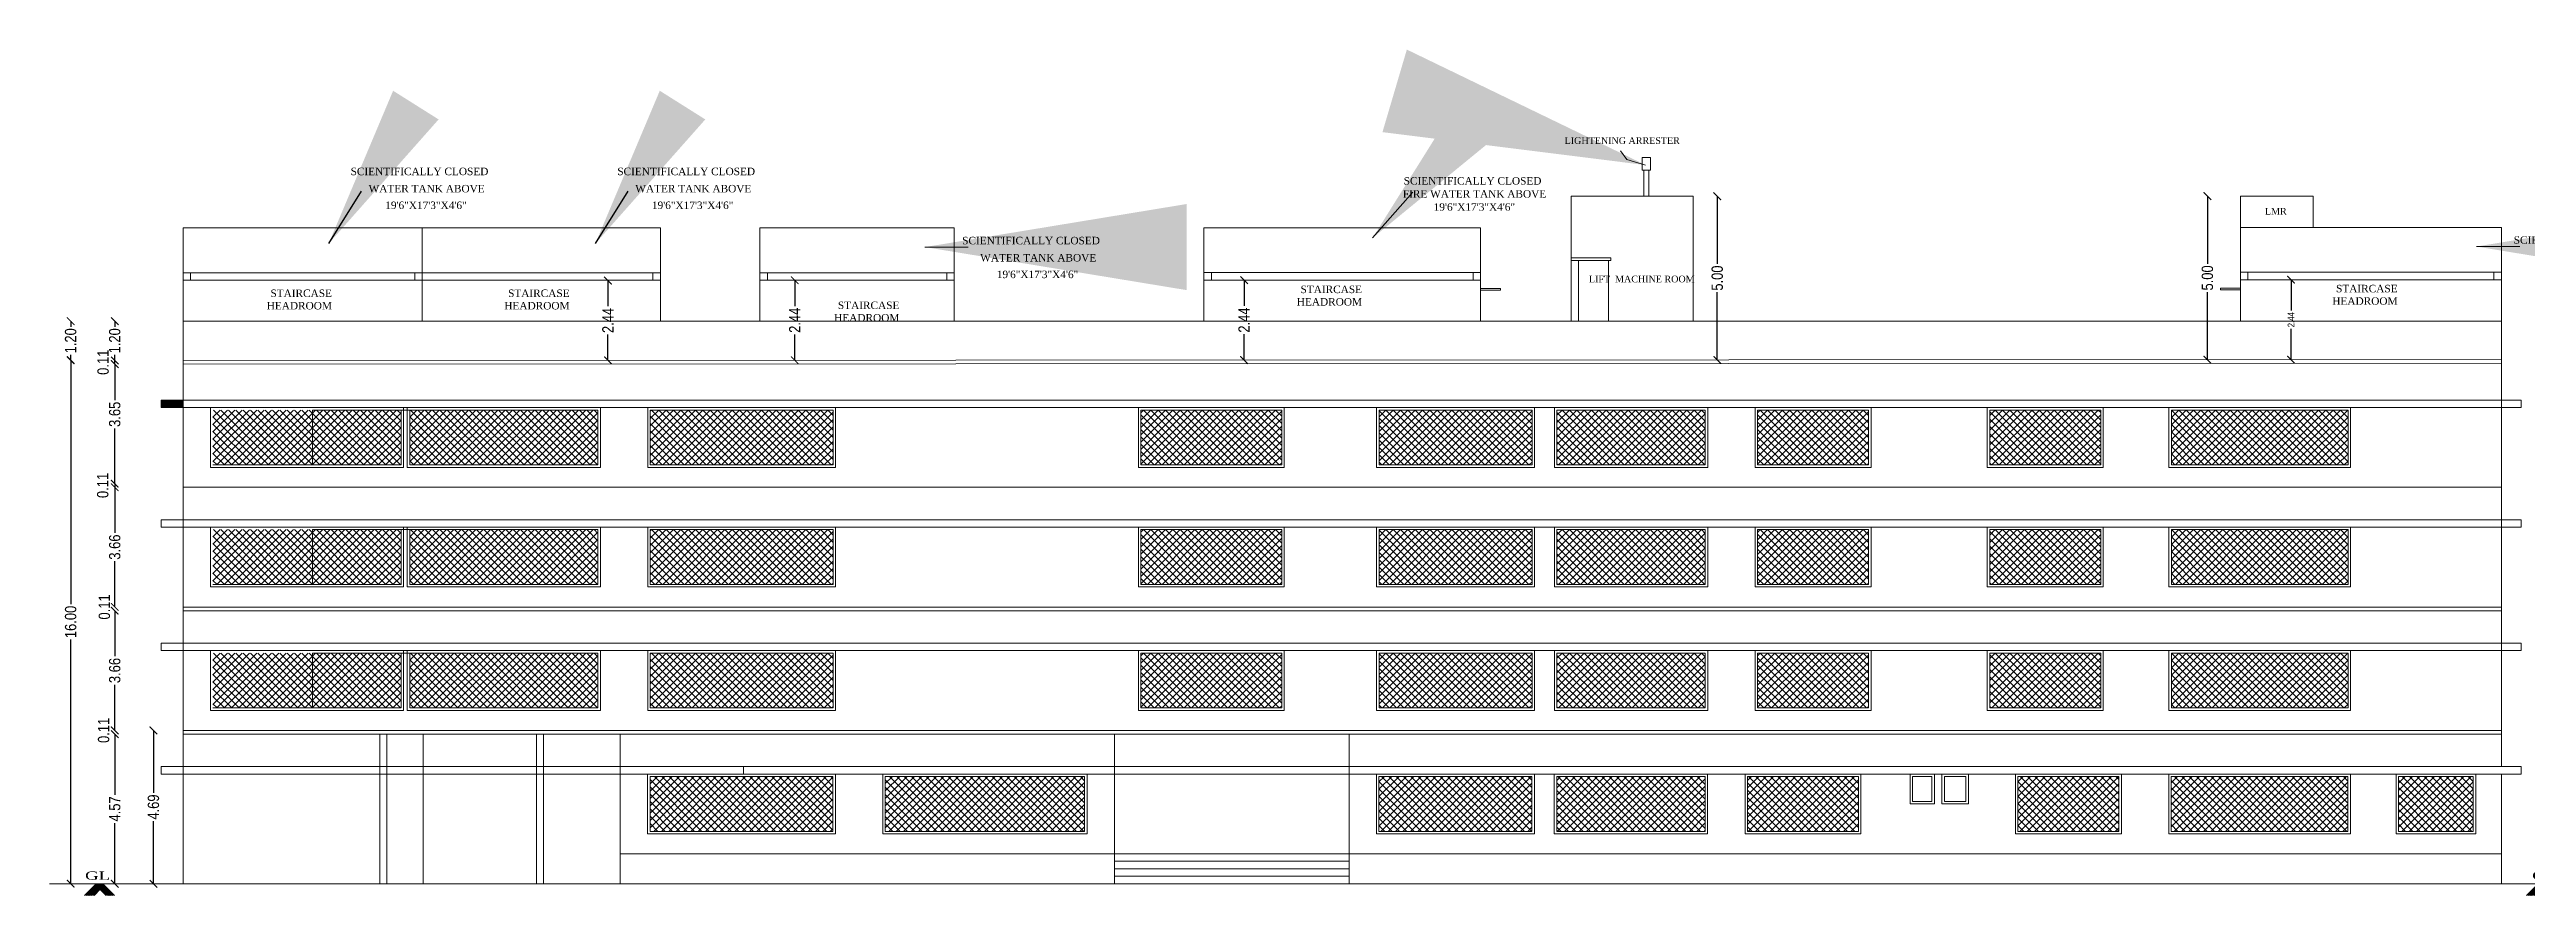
# Model space of a CAD drawing. Header units: metres. Extents: x 43 to 977, y 102 to 459.
# Drawn here: x 410.5 to 486.2, y 359.1 to 384.9 of the extents above; entities that cross this region are included whole.
import ezdxf
from ezdxf.enums import TextEntityAlignment as Align

# ---------------------------------------------------------------- set-up
doc = ezdxf.new("R2010")
doc.units = ezdxf.units.M
doc.header["$MEASUREMENT"] = 0
doc.header["$PDMODE"] = 3
doc.linetypes.add('HIDDEN', pattern=[0.375, 0.25, -0.125])
doc.layers.get('0').update_dxf_attribs({"lineweight": 0})
doc.layers.get('Defpoints').update_dxf_attribs({"lineweight": 0})
for name, color, linetype, lineweight in [('1', 8, 'Continuous', 0), ('4', 4, 'Continuous', 0), ('COL', 7, 'Continuous', 0), ('CRN-AR-GLASS', 150, 'Continuous', 0), ('ELEV', 2, 'Continuous', 0), ('ILAND', 7, 'Continuous', 0), ('TE', 9, 'Continuous', 0), ('TEXT', 130, 'Continuous', 0), ('Thin', 88, 'Continuous', 0), ('WALL', 7, 'Continuous', 0), ('WIN', 13, 'Continuous', 0)]:
    doc.layers.add(name, color=color, linetype=linetype, lineweight=lineweight)
doc.styles.add('ARIAL NARROW', font='')
doc.styles.add('style2', font='romantic.ttf')
doc.styles.add('visa', font='swissc.ttf')
doc.styles.get('ARIAL NARROW').set_extended_font_data('Lydian BT')
doc.dimstyles.new('Copy of S-2', dxfattribs={"dimtxt": 10.5, "dimasz": 5, "dimexe": 2, "dimexo": 50, "dimgap": 5, "dimtad": 0, "dimtoh": 1, "dimdec": 1, "dimzin": 0, "dimdsep": 46, "dimlunit": 4, "dimtxsty": 'ARIAL NARROW', "dimcen": 0.09, "dimdle": 3, "dimse1": 1, "dimse2": 1, "dimclrd": 35, "dimclre": 35, "dimclrt": 5, "dimadec": 0, "dimazin": 0, "dimtfac": 1, "dimtdec": 1, "dimtofl": 0, "dimtmove": 0, "dimatfit": 3, "dimfxl": 0, "dimtolj": 1, "dimtzin": 0, "dimarcsym": 0})
doc.dimstyles.new('Copy(2) of S-2', dxfattribs={"dimtxt": 10.5, "dimasz": 8, "dimexe": 2, "dimexo": 50, "dimgap": 5, "dimtad": 0, "dimtoh": 1, "dimdec": 1, "dimzin": 0, "dimdsep": 46, "dimlunit": 4, "dimtxsty": 'ARIAL NARROW', "dimcen": 0.09, "dimdle": 3, "dimse1": 1, "dimse2": 1, "dimclrd": 7, "dimclre": 13, "dimclrt": 7, "dimadec": 0, "dimazin": 0, "dimtfac": 1, "dimtdec": 1, "dimtofl": 0, "dimtmove": 0, "dimatfit": 3, "dimfxl": 0, "dimtolj": 1, "dimtzin": 0, "dimlwd": 13, "dimarcsym": 0})
doc.dimstyles.new('o3', dxfattribs={"dimscale": 0.23, "dimtxt": 0.9, "dimasz": 1, "dimexe": 5, "dimexo": 9, "dimgap": 0.23, "dimtad": 0, "dimzin": 3, "dimdsep": 46, "dimtxsty": 'visa', "dimblk": 'ARCHTICK', "dimcen": 0.09, "dimse1": 1, "dimse2": 1, "dimclrd": 7, "dimclre": 256, "dimclrt": 7, "dimadec": 0, "dimazin": 0, "dimtfac": 0.23, "dimtofl": 0, "dimtmove": 2, "dimatfit": 1, "dimldrblk": 'ARCHTICK', "dimfxl": 0, "dimtolj": 1, "dimtzin": 0, "dimarcsym": 0})

# ---------------------------------------------------------------- blocks, each defined once
blk = doc.blocks.new('LGL')
at = {"layer": 'ELEV', "linetype": 'Continuous'}
for p, q in [((-75.9, -14.1), (-61.9, 0)), ((-74.5, -14.1), (-60.5, 0)), ((-73.1, -14.1), (-59, 0)), ((-71.7, -14.1), (-57.6, 0)), ((-70.3, -14.1), (-60.1, -3.9)), ((-68.9, -14.1), (-59.4, -4.6)), ((-67.5, -14.1), (-58.7, -5.3)), ((-66, -14.1), (-58, -6)), ((-64.6, -14.1), (-57.3, -6.7)), ((-49.9, -14.1), (-60.8, -3.2)), ((-48.5, -14.1), (-60.1, -2.4)), ((-47, -14.1), (-59.4, -1.7)), ((-45.6, -14.1), (-58.7, -1)), ((-44.2, -14.1), (-58, -0.3)), ((-42.8, -14.1), (-56.9, 0)), ((-41.4, -14.1), (-55.5, 0)), ((-40, -14.1), (-54, 0))]:
    blk.add_line(p, q, dxfattribs=at)
at = {"layer": 'TEXT', "color": 7, "linetype": 'Continuous', "ltscale": 20}
blk.add_line((0, 0), (-76.4, 0), dxfattribs=at)
at = {"layer": 'TEXT', "style": 'style2', "width": 1.5}
blk.add_text('GL', height=10, dxfattribs=at).set_placement((-75.4, 4.8))
blk = doc.blocks.new('_ArchTick')
at = {"color": 0, "const_width": 0.15}
blk.add_lwpolyline([(-0.5, -0.5), (0.5, 0.5)], dxfattribs=at)
blk = doc.blocks.new('*D782')
at = {"layer": 'Defpoints', "color": 0, "lineweight": 30}
for p in [(412.445, 364.016), (414.531, 364.016), (414.531, 359.445)]:
    blk.add_point(p, dxfattribs=at)
at = {"layer": 'WALL', "color": 7, "lineweight": -2}
for p, q in [((412.445, 364.016), (412.445, 362.166)), ((412.445, 359.445), (412.445, 361.295))]:
    blk.add_line(p, q, dxfattribs=at)
at = {"layer": 'WALL', "color": 7, "lineweight": -2, "xscale": 0.23, "yscale": 0.23, "zscale": 0.23}
for p, rotation in [((412.445, 364.016), 90), ((412.445, 359.445), 270)]:
    blk.add_blockref('_ArchTick', p, dxfattribs=dict(at, rotation=rotation))
at = {"layer": 'WALL', "color": 7, "insert": (412.445, 361.731), "char_height": 0.345, "attachment_point": 5, "rotation": 90, "style": 'visa'}
blk.add_mtext('\\A1;4.57', dxfattribs=at)
blk = doc.blocks.new('*D783')
at = {"layer": 'Defpoints', "color": 0, "lineweight": 30}
for p in [(412.445, 364.131), (414.531, 364.131), (414.531, 364.016)]:
    blk.add_point(p, dxfattribs=at)
at = {"layer": 'WALL', "color": 7, "lineweight": -2}
for p, q in [((412.445, 364.131), (412.445, 364.361)), ((412.445, 364.016), (412.445, 363.786))]:
    blk.add_line(p, q, dxfattribs=at)
at = {"layer": 'WALL', "color": 7, "lineweight": -2, "xscale": 0.23, "yscale": 0.23, "zscale": 0.23}
for p, rotation in [((412.445, 364.131), 270), ((412.445, 364.016), 90)]:
    blk.add_blockref('_ArchTick', p, dxfattribs=dict(at, rotation=rotation))
at = {"layer": 'WALL', "color": 7, "insert": (412.105, 364.131), "char_height": 0.345, "attachment_point": 5, "rotation": 90, "style": 'visa'}
blk.add_mtext('\\A1;0.11', dxfattribs=at)
blk = doc.blocks.new('*D784')
at = {"layer": 'Defpoints', "color": 0, "lineweight": 30}
for p in [(412.445, 367.788), (414.531, 367.788), (414.531, 364.131)]:
    blk.add_point(p, dxfattribs=at)
at = {"layer": 'WALL', "color": 7, "lineweight": -2}
for p, q in [((412.445, 367.788), (412.445, 366.394)), ((412.445, 364.131), (412.445, 365.524))]:
    blk.add_line(p, q, dxfattribs=at)
at = {"layer": 'WALL', "color": 7, "lineweight": -2, "xscale": 0.23, "yscale": 0.23, "zscale": 0.23}
for p, rotation in [((412.445, 367.788), 90), ((412.445, 364.131), 270)]:
    blk.add_blockref('_ArchTick', p, dxfattribs=dict(at, rotation=rotation))
at = {"layer": 'WALL', "color": 7, "insert": (412.445, 365.959), "char_height": 0.345, "attachment_point": 5, "rotation": 90, "style": 'visa'}
blk.add_mtext('\\A1;3.66', dxfattribs=at)
blk = doc.blocks.new('RGL')
at = {"layer": 'ELEV', "linetype": 'Continuous'}
for p, q in [((40, -14.1), (54, 0)), ((41.4, -14.1), (55.5, 0)), ((42.8, -14.1), (56.9, 0)), ((44.2, -14.1), (58, -0.3)), ((45.6, -14.1), (58.7, -1)), ((47, -14.1), (59.4, -1.7)), ((48.5, -14.1), (60.1, -2.4)), ((49.9, -14.1), (60.8, -3.2)), ((64.6, -14.1), (57.3, -6.7)), ((71.7, -14.1), (57.6, 0)), ((66, -14.1), (58, -6)), ((67.5, -14.1), (58.7, -5.3)), ((73.1, -14.1), (59, 0)), ((68.9, -14.1), (59.4, -4.6)), ((70.3, -14.1), (60.1, -3.9)), ((74.5, -14.1), (60.5, 0)), ((75.9, -14.1), (61.9, 0))]:
    blk.add_line(p, q, dxfattribs=at)
at = {"layer": 'TEXT', "color": 7, "linetype": 'Continuous', "ltscale": 20}
blk.add_line((0, 0), (76.4, 0), dxfattribs=at)
at = {"layer": 'TEXT', "style": 'style2', "width": 1.5}
blk.add_text('GL', height=10, dxfattribs=at).set_placement((46.7, 4.8))
blk = doc.blocks.new('*D785')
at = {"layer": 'Defpoints', "color": 0, "lineweight": 30}
for p in [(412.445, 367.902), (414.531, 367.902), (414.531, 367.788)]:
    blk.add_point(p, dxfattribs=at)
at = {"layer": 'WALL', "color": 7, "lineweight": -2}
for p, q in [((412.445, 367.902), (412.445, 368.132)), ((412.445, 367.788), (412.445, 367.558))]:
    blk.add_line(p, q, dxfattribs=at)
at = {"layer": 'WALL', "color": 7, "lineweight": -2, "xscale": 0.23, "yscale": 0.23, "zscale": 0.23}
for p, rotation in [((412.445, 367.902), 270), ((412.445, 367.788), 90)]:
    blk.add_blockref('_ArchTick', p, dxfattribs=dict(at, rotation=rotation))
at = {"layer": 'WALL', "color": 7, "insert": (412.128, 367.902), "char_height": 0.345, "attachment_point": 5, "rotation": 90, "style": 'visa'}
blk.add_mtext('\\A1;0.11', dxfattribs=at)
blk = doc.blocks.new('*D786')
at = {"layer": 'Defpoints', "color": 0, "lineweight": 30}
for p in [(412.445, 371.559), (414.531, 371.559), (414.531, 367.902)]:
    blk.add_point(p, dxfattribs=at)
at = {"layer": 'WALL', "color": 7, "lineweight": -2}
for p, q in [((412.445, 371.559), (412.445, 370.165)), ((412.445, 367.902), (412.445, 369.296))]:
    blk.add_line(p, q, dxfattribs=at)
at = {"layer": 'WALL', "color": 7, "lineweight": -2, "xscale": 0.23, "yscale": 0.23, "zscale": 0.23}
for p, rotation in [((412.445, 371.559), 90), ((412.445, 367.902), 270)]:
    blk.add_blockref('_ArchTick', p, dxfattribs=dict(at, rotation=rotation))
at = {"layer": 'WALL', "color": 7, "insert": (412.445, 369.731), "char_height": 0.345, "attachment_point": 5, "rotation": 90, "style": 'visa'}
blk.add_mtext('\\A1;3.66', dxfattribs=at)
blk = doc.blocks.new('*D787')
at = {"layer": 'Defpoints', "color": 0, "lineweight": 30}
for p in [(412.445, 375.323), (414.848, 375.323), (414.531, 371.669)]:
    blk.add_point(p, dxfattribs=at)
at = {"layer": 'WALL', "color": 7, "lineweight": -2}
for p, q in [((412.445, 375.323), (412.445, 374.219)), ((412.445, 371.669), (412.445, 373.356))]:
    blk.add_line(p, q, dxfattribs=at)
at = {"layer": 'WALL', "color": 7, "lineweight": -2, "xscale": 0.23, "yscale": 0.23, "zscale": 0.23}
for p, rotation in [((412.445, 375.323), 90), ((412.445, 371.669), 270)]:
    blk.add_blockref('_ArchTick', p, dxfattribs=dict(at, rotation=rotation))
at = {"layer": 'WALL', "color": 7, "insert": (412.445, 373.787), "char_height": 0.345, "attachment_point": 5, "rotation": 90, "style": 'visa'}
blk.add_mtext('\\A1;3.65', dxfattribs=at)
blk = doc.blocks.new('left_sun')
at = {"layer": 'COL', "color": 5, "linetype": 'Continuous', "ltscale": 20}
for p, q in [((24, 2), (0, 2)), ((24, 0), (0, 0)), ((24, 2), (24, 0))]:
    blk.add_line(p, q, dxfattribs=at)
blk = doc.blocks.new('*D788')
at = {"layer": 'Defpoints', "color": 0, "lineweight": 30}
for p in [(414.531, 375.443), (411.097, 359.445), (414.531, 359.445)]:
    blk.add_point(p, dxfattribs=at)
at = {"layer": 'WALL', "color": 7, "lineweight": -2}
for p, q in [((411.097, 375.443), (411.097, 367.983)), ((411.097, 359.445), (411.097, 366.904))]:
    blk.add_line(p, q, dxfattribs=at)
at = {"layer": 'WALL', "color": 7, "lineweight": -2, "xscale": 0.23, "yscale": 0.23, "zscale": 0.23}
for p, rotation in [((411.097, 375.443), 90), ((411.097, 359.445), 270)]:
    blk.add_blockref('_ArchTick', p, dxfattribs=dict(at, rotation=rotation))
at = {"layer": 'WALL', "color": 7, "insert": (411.097, 367.444), "char_height": 0.345, "attachment_point": 5, "rotation": 90, "style": 'visa'}
blk.add_mtext('\\A1;16.00', dxfattribs=at)
blk = doc.blocks.new('*D781')
at = {"layer": 'Defpoints', "color": 0, "lineweight": 30}
for p in [(412.445, 376.633), (414.531, 376.633), (414.531, 375.433)]:
    blk.add_point(p, dxfattribs=at)
at = {"layer": 'WALL', "color": 7, "lineweight": -2}
for p, q in [((412.445, 376.633), (412.445, 376.458)), ((412.445, 375.433), (412.445, 375.608))]:
    blk.add_line(p, q, dxfattribs=at)
at = {"layer": 'WALL', "color": 7, "lineweight": -2, "xscale": 0.23, "yscale": 0.23, "zscale": 0.23}
for p, rotation in [((412.445, 376.633), 90), ((412.445, 375.433), 270)]:
    blk.add_blockref('_ArchTick', p, dxfattribs=dict(at, rotation=rotation))
at = {"layer": 'WALL', "color": 7, "insert": (412.445, 376.033), "char_height": 0.345, "attachment_point": 5, "rotation": 90, "style": 'visa'}
blk.add_mtext('\\A1;1.20', dxfattribs=at)
blk = doc.blocks.new('*D791')
at = {"layer": 'Defpoints', "color": 0, "lineweight": 30}
for p in [(411.097, 376.633), (414.531, 376.633), (414.531, 375.433)]:
    blk.add_point(p, dxfattribs=at)
at = {"layer": 'WALL', "color": 7, "lineweight": -2}
for p, q in [((411.097, 376.633), (411.097, 376.458)), ((411.097, 375.433), (411.097, 375.608))]:
    blk.add_line(p, q, dxfattribs=at)
at = {"layer": 'WALL', "color": 7, "lineweight": -2, "xscale": 0.23, "yscale": 0.23, "zscale": 0.23}
for p, rotation in [((411.097, 376.633), 90), ((411.097, 375.433), 270)]:
    blk.add_blockref('_ArchTick', p, dxfattribs=dict(at, rotation=rotation))
at = {"layer": 'WALL', "color": 7, "insert": (411.097, 376.033), "char_height": 0.345, "attachment_point": 5, "rotation": 90, "style": 'visa'}
blk.add_mtext('\\A1;1.20', dxfattribs=at)
blk = doc.blocks.new('*D794')
at = {"layer": 'Defpoints', "color": 0, "lineweight": 30}
for p in [(412.445, 375.433), (414.531, 375.433), (414.531, 375.323)]:
    blk.add_point(p, dxfattribs=at)
at = {"layer": 'WALL', "color": 7, "lineweight": -2}
blk.add_line((412.445, 375.323), (412.445, 375.433), dxfattribs=at)
at = {"layer": 'WALL', "color": 7, "lineweight": -2, "xscale": 0.23, "yscale": 0.23, "zscale": 0.23}
for p, rotation in [((412.445, 375.433), 90), ((412.445, 375.323), 270)]:
    blk.add_blockref('_ArchTick', p, dxfattribs=dict(at, rotation=rotation))
at = {"layer": 'WALL', "color": 7, "insert": (412.089, 375.378), "char_height": 0.345, "attachment_point": 5, "rotation": 90, "style": 'visa'}
blk.add_mtext('\\A1;0.11', dxfattribs=at)
blk = doc.blocks.new('*D795')
at = {"layer": 'Defpoints', "color": 0, "lineweight": 30}
for p in [(412.445, 371.559), (414.713, 371.669), (414.713, 371.559)]:
    blk.add_point(p, dxfattribs=at)
at = {"layer": 'WALL', "color": 7, "lineweight": -2}
blk.add_line((412.445, 371.669), (412.445, 371.559), dxfattribs=at)
at = {"layer": 'WALL', "color": 7, "lineweight": -2, "xscale": 0.23, "yscale": 0.23, "zscale": 0.23}
for p, rotation in [((412.445, 371.669), 90), ((412.445, 371.559), 270)]:
    blk.add_blockref('_ArchTick', p, dxfattribs=dict(at, rotation=rotation))
at = {"layer": 'WALL', "color": 7, "insert": (412.079, 371.614), "char_height": 0.345, "attachment_point": 5, "rotation": 90, "style": 'visa'}
blk.add_mtext('\\A1;0.11', dxfattribs=at)
blk = doc.blocks.new('*D796')
at = {"layer": 'Defpoints', "color": 0, "lineweight": 30}
for p in [(427.542, 377.873), (427.52, 375.437), (427.543, 375.437)]:
    blk.add_point(p, dxfattribs=at)
at = {"layer": 'WALL', "color": 7, "lineweight": -2}
for p, q in [((427.52, 377.873), (427.52, 377.087)), ((427.52, 375.437), (427.52, 376.223))]:
    blk.add_line(p, q, dxfattribs=at)
at = {"layer": 'WALL', "color": 7, "lineweight": -2, "xscale": 0.23, "yscale": 0.23, "zscale": 0.23}
for p, rotation in [((427.52, 377.873), 90), ((427.52, 375.437), 270)]:
    blk.add_blockref('_ArchTick', p, dxfattribs=dict(at, rotation=rotation))
at = {"layer": 'WALL', "color": 7, "insert": (427.52, 376.655), "char_height": 0.345, "attachment_point": 5, "rotation": 90, "style": 'visa'}
blk.add_mtext('\\A1;2.44', dxfattribs=at)
blk = doc.blocks.new('*D797')
at = {"layer": 'Defpoints', "color": 0, "lineweight": 30}
for p in [(433.121, 377.883), (433.122, 375.439), (433.231, 375.439)]:
    blk.add_point(p, dxfattribs=at)
at = {"layer": 'WALL', "color": 7, "lineweight": -2}
for p, q in [((433.231, 377.883), (433.231, 377.093)), ((433.231, 375.439), (433.231, 376.229))]:
    blk.add_line(p, q, dxfattribs=at)
at = {"layer": 'WALL', "color": 7, "lineweight": -2, "xscale": 0.23, "yscale": 0.23, "zscale": 0.23}
for p, rotation in [((433.231, 377.883), 90), ((433.231, 375.439), 270)]:
    blk.add_blockref('_ArchTick', p, dxfattribs=dict(at, rotation=rotation))
at = {"layer": 'WALL', "color": 7, "insert": (433.231, 376.661), "char_height": 0.345, "attachment_point": 5, "rotation": 90, "style": 'visa'}
blk.add_mtext('\\A1;2.44', dxfattribs=at)
blk = doc.blocks.new('*D798')
at = {"layer": 'Defpoints', "color": 0, "lineweight": 30}
for p in [(447.333, 377.887), (446.966, 375.444), (447.334, 375.444)]:
    blk.add_point(p, dxfattribs=at)
at = {"layer": 'WALL', "color": 7, "lineweight": -2}
for p, q in [((446.966, 377.887), (446.966, 377.098)), ((446.966, 375.444), (446.966, 376.234))]:
    blk.add_line(p, q, dxfattribs=at)
at = {"layer": 'WALL', "color": 7, "lineweight": -2, "xscale": 0.23, "yscale": 0.23, "zscale": 0.23}
for p, rotation in [((446.966, 377.887), 90), ((446.966, 375.444), 270)]:
    blk.add_blockref('_ArchTick', p, dxfattribs=dict(at, rotation=rotation))
at = {"layer": 'WALL', "color": 7, "insert": (446.966, 376.666), "char_height": 0.345, "attachment_point": 5, "rotation": 90, "style": 'visa'}
blk.add_mtext('\\A1;2.44', dxfattribs=at)
blk = doc.blocks.new('*D799')
at = {"layer": 'Defpoints', "color": 0, "lineweight": 30}
for p in [(460.03, 380.451), (460.031, 375.449), (461.432, 375.449)]:
    blk.add_point(p, dxfattribs=at)
at = {"layer": 'WALL', "color": 7, "lineweight": -2}
for p, q in [((461.432, 380.451), (461.432, 378.383)), ((461.432, 375.449), (461.432, 377.518))]:
    blk.add_line(p, q, dxfattribs=at)
at = {"layer": 'WALL', "color": 7, "lineweight": -2, "xscale": 0.23, "yscale": 0.23, "zscale": 0.23}
for p, rotation in [((461.432, 380.451), 90), ((461.432, 375.449), 270)]:
    blk.add_blockref('_ArchTick', p, dxfattribs=dict(at, rotation=rotation))
at = {"layer": 'WALL', "color": 7, "insert": (461.432, 377.95), "char_height": 0.345, "attachment_point": 5, "rotation": 90, "style": 'visa'}
blk.add_mtext('\\A1;5.00', dxfattribs=at)
blk = doc.blocks.new('*D800')
at = {"layer": 'Defpoints', "color": 0, "lineweight": 30, "ltscale": 20}
for p in [(478.806, 377.899), (478.861, 375.456), (478.971, 375.456)]:
    blk.add_point(p, dxfattribs=at)
at = {"layer": 'TEXT', "color": 7, "lineweight": -2, "ltscale": 20}
for p, q in [((478.971, 377.899), (478.971, 376.958)), ((478.971, 375.456), (478.971, 376.397))]:
    blk.add_line(p, q, dxfattribs=at)
at = {"layer": 'TEXT', "color": 7, "lineweight": -2, "ltscale": 20, "xscale": 0.23, "yscale": 0.23, "zscale": 0.23}
for p, rotation in [((478.971, 377.899), 90), ((478.971, 375.456), 270)]:
    blk.add_blockref('_ArchTick', p, dxfattribs=dict(at, rotation=rotation))
at = {"layer": 'TEXT', "color": 7, "ltscale": 20, "insert": (478.971, 376.677), "char_height": 0.207, "attachment_point": 5, "rotation": 90, "style": 'visa'}
blk.add_mtext('\\A1;2.44', dxfattribs=at)
blk = doc.blocks.new('*D801')
at = {"layer": 'Defpoints', "color": 0, "lineweight": 30}
for p in [(477.423, 380.455), (476.415, 375.455), (477.425, 375.455)]:
    blk.add_point(p, dxfattribs=at)
at = {"layer": 'WALL', "color": 7, "lineweight": -2}
for p, q in [((476.415, 380.455), (476.415, 378.388)), ((476.415, 375.455), (476.415, 377.523))]:
    blk.add_line(p, q, dxfattribs=at)
at = {"layer": 'WALL', "color": 7, "lineweight": -2, "xscale": 0.23, "yscale": 0.23, "zscale": 0.23}
for p, rotation in [((476.415, 380.455), 90), ((476.415, 375.455), 270)]:
    blk.add_blockref('_ArchTick', p, dxfattribs=dict(at, rotation=rotation))
at = {"layer": 'WALL', "color": 7, "insert": (476.415, 377.955), "char_height": 0.345, "attachment_point": 5, "rotation": 90, "style": 'visa'}
blk.add_mtext('\\A1;5.00', dxfattribs=at)
blk = doc.blocks.new('*D802')
at = {"layer": 'Defpoints', "color": 0, "lineweight": 30}
for p in [(414.531, 364.131), (413.628, 359.445), (414.531, 359.445)]:
    blk.add_point(p, dxfattribs=at)
at = {"layer": 'WALL', "color": 7, "lineweight": -2}
for p, q in [((413.628, 364.131), (413.628, 362.223)), ((413.628, 359.445), (413.628, 361.353))]:
    blk.add_line(p, q, dxfattribs=at)
at = {"layer": 'WALL', "color": 7, "lineweight": -2, "xscale": 0.23, "yscale": 0.23, "zscale": 0.23}
for p, rotation in [((413.628, 364.131), 90), ((413.628, 359.445), 270)]:
    blk.add_blockref('_ArchTick', p, dxfattribs=dict(at, rotation=rotation))
at = {"layer": 'WALL', "color": 7, "insert": (413.628, 361.788), "char_height": 0.345, "attachment_point": 5, "rotation": 90, "style": 'visa'}
blk.add_mtext('\\A1;4.69', dxfattribs=at)

msp = doc.modelspace()

# ---------------------------------------------------------------- hatches: boundary and pattern name
at = {"layer": 'CRN-AR-GLASS', "lineweight": 15}
h = msp.add_hatch(dxfattribs=at)
h.set_pattern_fill('ANSI37', color=140, scale=1.269809, style=0)
h.set_pattern_definition([(45, (-12129.8726, 5474.84698), (-0.1122363193, 0.1122363193), []), (135, (-12129.8726, 5474.84698), (-0.1122363193, -0.1122363193), [])])
h.paths.add_polyline_path([(415.44565, 373.91756), (415.44565, 372.24141), (421.19633, 372.24141), (421.19633, 373.91756)])
h = msp.add_hatch(dxfattribs=at)
h.set_pattern_fill('ANSI37', color=140, scale=1.269809, style=0)
h.set_pattern_definition([(45, (-12123.85525, 5474.84698), (-0.1122363193, 0.1122363193), []), (135, (-12123.85525, 5474.84698), (-0.1122363193, -0.1122363193), [])])
h.paths.add_polyline_path([(421.46299, 373.91756), (421.46299, 372.24141), (427.21367, 372.24141), (427.21367, 373.91756)])
h = msp.add_hatch(dxfattribs=at)
h.set_pattern_fill('ANSI37', color=140, scale=1.269809, style=0)
h.set_pattern_definition([(45, (-20245.97659, 9575.49959), (-0.1122363193, 0.1122363193), []), (135, (-20245.97659, 9575.49959), (-0.1122363193, -0.1122363193), [])])
h.paths.add_polyline_path([(434.40255, 372.24141), (434.40255, 373.91756), (428.81363, 373.91756), (428.81363, 372.24141)])
h.paths.add_polyline_path([(448.11786, 372.24141), (448.11786, 373.91756), (443.81049, 373.91756), (443.81049, 372.24141)])
h.paths.add_polyline_path([(455.76897, 372.24141), (455.76897, 373.91756), (451.09402, 373.91756), (451.09402, 372.24141)])
h.paths.add_polyline_path([(456.53086, 372.24141), (461.06459, 372.24141), (461.06459, 373.91756), (456.53086, 373.91756)])
h.paths.add_polyline_path([(466.05494, 372.24141), (466.05494, 373.91756), (462.66455, 373.91756), (462.66455, 372.24141)])
h.paths.add_polyline_path([(469.76157, 372.24141), (473.15196, 372.24141), (473.15196, 373.91756), (469.76157, 373.91756)])
h.paths.add_polyline_path([(475.31185, 372.24141), (480.71523, 372.24141), (480.71523, 373.91756), (475.31185, 373.91756)])
h = msp.add_hatch(dxfattribs=at)
h.set_pattern_fill('ANSI37', color=140, scale=1.269809, style=0)
h.set_pattern_definition([(45, (-12129.8726, 5471.19329), (-0.1122363193, 0.1122363193), []), (135, (-12129.8726, 5471.19329), (-0.1122363193, -0.1122363193), [])])
h.paths.add_polyline_path([(415.44565, 370.26387), (415.44565, 368.58772), (421.19633, 368.58772), (421.19633, 370.26387)])
h = msp.add_hatch(dxfattribs=at)
h.set_pattern_fill('ANSI37', color=140, scale=1.269809, style=0)
h.set_pattern_definition([(45, (-12123.85525, 5471.19329), (-0.1122363193, 0.1122363193), []), (135, (-12123.85525, 5471.19329), (-0.1122363193, -0.1122363193), [])])
h.paths.add_polyline_path([(421.46299, 370.26387), (421.46299, 368.58772), (427.21367, 368.58772), (427.21367, 370.26387)])
h = msp.add_hatch(dxfattribs=at)
h.set_pattern_fill('ANSI37', color=140, scale=1.269809, style=0)
h.set_pattern_definition([(45, (-20245.97659, 9571.8459), (-0.1122363193, 0.1122363193), []), (135, (-20245.97659, 9571.8459), (-0.1122363193, -0.1122363193), [])])
h.paths.add_polyline_path([(434.40255, 368.58772), (434.40255, 370.26387), (428.81363, 370.26387), (428.81363, 368.58772)])
h.paths.add_polyline_path([(448.11786, 368.58772), (448.11786, 370.26387), (443.81049, 370.26387), (443.81049, 368.58772)])
h.paths.add_polyline_path([(455.76897, 368.58772), (455.76897, 370.26387), (451.09402, 370.26387), (451.09402, 368.58772)])
h.paths.add_polyline_path([(456.53086, 368.58772), (461.06459, 368.58772), (461.06459, 370.26387), (456.53086, 370.26387)])
h.paths.add_polyline_path([(466.05494, 368.58772), (466.05494, 370.26387), (462.66455, 370.26387), (462.66455, 368.58772)])
h.paths.add_polyline_path([(469.76157, 368.58772), (473.15196, 368.58772), (473.15196, 370.26387), (469.76157, 370.26387)])
h.paths.add_polyline_path([(475.31185, 368.58772), (480.71523, 368.58772), (480.71523, 370.26387), (475.31185, 370.26387)])
h = msp.add_hatch(dxfattribs=at)
h.set_pattern_fill('ANSI37', color=140, scale=1.269809, style=0)
h.set_pattern_definition([(45, (-12129.8726, 5467.42196), (-0.1122363193, 0.1122363193), []), (135, (-12129.8726, 5467.42196), (-0.1122363193, -0.1122363193), [])])
h.paths.add_polyline_path([(415.44565, 366.49253), (415.44565, 364.81639), (421.19633, 364.81639), (421.19633, 366.49253)])
h = msp.add_hatch(dxfattribs=at)
h.set_pattern_fill('ANSI37', color=140, scale=1.269809, style=0)
h.set_pattern_definition([(45, (-12123.85525, 5467.42196), (-0.1122363193, 0.1122363193), []), (135, (-12123.85525, 5467.42196), (-0.1122363193, -0.1122363193), [])])
h.paths.add_polyline_path([(421.46299, 366.49253), (421.46299, 364.81639), (427.21367, 364.81639), (427.21367, 366.49253)])
h = msp.add_hatch(dxfattribs=at)
h.set_pattern_fill('ANSI37', color=140, scale=1.269809, style=0)
h.set_pattern_definition([(45, (-20245.97659, 9568.07456), (-0.1122363193, 0.1122363193), []), (135, (-20245.97659, 9568.07456), (-0.1122363193, -0.1122363193), [])])
h.paths.add_polyline_path([(434.40255, 364.81639), (434.40255, 366.49253), (428.81363, 366.49253), (428.81363, 364.81639)])
h.paths.add_polyline_path([(448.11786, 364.81639), (448.11786, 366.49253), (443.81049, 366.49253), (443.81049, 364.81639)])
h.paths.add_polyline_path([(455.76897, 364.81639), (455.76897, 366.49253), (451.09402, 366.49253), (451.09402, 364.81639)])
h.paths.add_polyline_path([(456.53086, 364.81639), (461.06459, 364.81639), (461.06459, 366.49253), (456.53086, 366.49253)])
h.paths.add_polyline_path([(466.05494, 364.81639), (466.05494, 366.49253), (462.66455, 366.49253), (462.66455, 364.81639)])
h.paths.add_polyline_path([(469.76157, 364.81639), (473.15196, 364.81639), (473.15196, 366.49253), (469.76157, 366.49253)])
h.paths.add_polyline_path([(475.31185, 364.81639), (480.71523, 364.81639), (480.71523, 366.49253), (475.31185, 366.49253)])
h = msp.add_hatch(dxfattribs=at)
h.set_pattern_fill('ANSI37', color=140, scale=1.269809, style=0)
h.set_pattern_definition([(45, (-20090.50473, 9568.07456), (-0.1122363193, 0.1122363193), []), (135, (-20090.50473, 9568.07456), (-0.1122363193, -0.1122363193), [])])
h.paths.add_polyline_path([(484.54162, 361.04505), (484.54162, 362.7212), (482.25597, 362.7212), (482.25597, 361.04505)])
h.paths.add_polyline_path([(475.30768, 362.7212), (475.30768, 361.04505), (480.71106, 361.04505), (480.71106, 362.7212)])
h.paths.add_polyline_path([(473.70772, 362.7212), (470.62209, 362.7212), (470.62209, 361.04505), (473.70772, 361.04505)])
h.paths.add_polyline_path([(465.74602, 361.04505), (465.74602, 362.7212), (462.35563, 362.7212), (462.35563, 361.04505)])
h.paths.add_polyline_path([(461.06043, 361.04505), (461.06043, 362.7212), (456.5267, 362.7212), (456.5267, 361.04505)])
h.paths.add_polyline_path([(451.08986, 362.7212), (451.08986, 361.04505), (455.76481, 361.04505), (455.76481, 362.7212)])
h.paths.add_polyline_path([(435.99835, 361.04505), (442.09106, 361.04505), (442.09106, 362.7212), (435.99835, 362.7212)])
h.paths.add_polyline_path([(428.80946, 362.7212), (428.80946, 361.04505), (434.39839, 361.04505), (434.39839, 362.7212)])
at = {"layer": 'ILAND'}
h = msp.add_hatch(dxfattribs=at)
h.set_pattern_fill('ANSI31', color=5, scale=0.025396, style=0)
h.set_pattern_definition([(45, (-22909.6694772, 10194.3336728), (-0.00224472638678, 0.00224472638678), [])])
h.paths.add_polyline_path([(414.53139, 374.22231), (413.85811, 374.22231), (413.85811, 373.99375), (414.53139, 373.99375)])

# ---------------------------------------------------------------- linework, layer by layer
at = {"layer": '1'}
for points in [[(414.53139, 374.22231), (414.53139, 373.99375)], [(414.53139, 374.22231), (414.53139, 373.99375)], [(414.53139, 370.56862), (414.53139, 370.34005)], [(414.53139, 370.56862), (414.53139, 370.34005)], [(414.53139, 366.79729), (414.53139, 366.56872)], [(441.486, 363.02595), (414.53139, 363.02595), (414.53139, 362.79739), (441.486, 362.79739)]]:
    msp.add_lwpolyline(points, dxfattribs=at)
at = {"layer": '4'}
for p, q in [((459.13677, 381.24943), (459.13677, 381.63037)), ((459.13677, 381.63037), (459.39073, 381.63037)), ((459.39073, 381.24943), (459.39073, 381.63037)), ((459.13677, 381.24943), (459.39073, 381.24943)), ((459.18756, 380.4683), (459.18756, 381.24943)), ((459.33994, 380.4683), (459.33994, 381.24943))]:
    msp.add_line(p, q, dxfattribs=at)
at = {"layer": 'ILAND', "color": 5}
for p, q in [((413.85811, 374.22231), (413.85811, 373.99375)), ((413.85811, 370.56862), (413.85811, 370.34005)), ((421.86889, 359.44509), (421.86889, 364.01641)), ((431.66935, 363.02595), (431.66935, 362.79739))]:
    msp.add_line(p, q, dxfattribs=at)
at = {"layer": 'TE'}
for p, q in [((456.96052, 380.45149), (456.96052, 376.63286)), ((460.69376, 380.45149), (456.96052, 380.45149)), ((460.69376, 380.45149), (460.69376, 376.63286)), ((479.64896, 380.45606), (477.42273, 380.45526)), ((429.12417, 379.48268), (414.53139, 379.48268)), ((414.53139, 379.48268), (414.53139, 376.35762)), ((421.84549, 379.48268), (421.84549, 376.63286)), ((429.12417, 379.48268), (429.12417, 376.63286)), ((429.12417, 379.48268), (429.12417, 376.63286)), ((438.10758, 379.48268), (432.16487, 379.48268)), ((432.16487, 376.63286), (432.16487, 379.48268)), ((438.10758, 379.48268), (438.10758, 376.63286)), ((445.73764, 379.48725), (445.73764, 376.63286)), ((454.19457, 379.48725), (445.73764, 379.48725)), ((454.19457, 379.48725), (454.19457, 376.63286)), ((477.42273, 379.49904), (477.42273, 376.63286)), ((485.40082, 379.49904), (477.42273, 379.49904)), ((485.40082, 377.67051), (485.40082, 379.49904)), ((429.12417, 378.11129), (414.53139, 378.11129)), ((429.12417, 377.88272), (414.53139, 377.88272)), ((414.75995, 378.11129), (414.75995, 377.88272)), ((421.61692, 378.11129), (421.61692, 377.88272)), ((421.84549, 378.11129), (421.84549, 377.88272)), ((421.84549, 378.11129), (421.84549, 377.88272)), ((428.8956, 378.11129), (428.8956, 377.88272)), ((429.12417, 378.11129), (429.12417, 377.88272)), ((429.12417, 378.11129), (429.12417, 377.88272)), ((438.10758, 378.11129), (432.16487, 378.11129)), ((438.10758, 377.88272), (432.16487, 377.88272)), ((438.10758, 377.88272), (432.16487, 377.88272)), ((432.39343, 378.11129), (432.39343, 377.88272)), ((437.87901, 377.88272), (437.87901, 378.11129)), ((454.19457, 378.11586), (445.73764, 378.11586)), ((445.73764, 377.88729), (454.19457, 377.88729)), ((454.19457, 377.88729), (445.73764, 377.88729)), ((454.19457, 377.88729), (445.73764, 377.88729)), ((445.96621, 378.11586), (445.96621, 377.88729)), ((453.966, 377.88729), (453.966, 378.11586)), ((485.40082, 378.12764), (477.42273, 378.12764)), ((485.40082, 377.89908), (477.42273, 377.89908)), ((477.6513, 378.12764), (477.6513, 377.89908)), ((485.17226, 377.89908), (485.17226, 378.12764)), ((485.40082, 377.89908), (485.40082, 376.35762)), ((454.19457, 376.63286), (414.53139, 376.63286)), ((414.53139, 359.44509), (414.53139, 376.35762)), ((485.40082, 376.63286), (454.19457, 376.63286)), ((485.40082, 370.22577), (485.40082, 376.35762)), ((485.39944, 375.45812), (414.53135, 375.43276)), ((485.39948, 375.34812), (414.53139, 375.32276)), ((486.00697, 374.22231), (413.85811, 374.22231)), ((486.00697, 374.22231), (449.53216, 374.22231)), ((441.486, 373.99375), (416.96942, 373.99375)), ((486.00697, 373.99375), (449.53216, 373.99375)), ((485.40082, 373.87946), (485.40082, 372.46997)), ((441.486, 371.55907), (414.53139, 371.55907)), ((441.486, 371.55907), (414.53139, 371.55907)), ((485.40082, 371.55907), (432.16487, 371.55907)), ((445.73764, 371.56393), (445.73764, 371.55907)), ((454.19457, 371.56695), (454.19457, 371.55907)), ((486.00697, 370.56862), (413.85811, 370.56862)), ((441.486, 370.34005), (416.96942, 370.34005)), ((486.00697, 370.56862), (449.53216, 370.56862)), ((486.00697, 370.34005), (449.53216, 370.34005)), ((485.40082, 370.22577), (485.40082, 368.81628)), ((485.40082, 368.81628), (485.40082, 363.02595)), ((485.40082, 367.89774), (414.53139, 367.89774)), ((441.486, 367.78774), (414.53139, 367.78774)), ((449.73316, 367.78774), (432.16487, 367.78774)), ((485.40082, 367.78774), (448.55662, 367.78774)), ((486.00697, 366.79729), (413.85811, 366.79729)), ((441.486, 366.56872), (413.85811, 366.56872)), ((443.00532, 364.12641), (414.53139, 364.12641)), ((443.00532, 364.01641), (414.53139, 364.01641)), ((420.54456, 364.01641), (420.54456, 359.44509)), ((420.7614, 364.01641), (420.7614, 359.44509)), ((425.33619, 364.01641), (425.33619, 359.44509)), ((425.55302, 364.01641), (425.55302, 359.44509)), ((427.8952, 359.44509), (427.8952, 364.01641)), ((443.00532, 359.44509), (443.00532, 364.01641)), ((485.40082, 364.12641), (449.53216, 364.12641)), ((485.40082, 364.01641), (449.53216, 364.01641)), ((450.17559, 364.01641), (450.17559, 359.44509)), ((413.85811, 363.02595), (413.85811, 362.79739)), ((414.53139, 363.02595), (414.53139, 362.79739)), ((486.00697, 363.02595), (414.53139, 363.02595)), ((486.00697, 362.79739), (414.53139, 362.79739)), ((443.00532, 359.44509), (443.00532, 362.79739)), ((486.00697, 363.02595), (449.53216, 363.02595)), ((486.00697, 362.79739), (449.53216, 362.79739)), ((485.40082, 362.79739), (485.40082, 359.44509)), ((485.40082, 360.35936), (427.8952, 360.35936)), ((450.17559, 360.13079), (443.00532, 360.13079)), ((450.17559, 359.90222), (443.00532, 359.90222)), ((450.17559, 359.67366), (443.00532, 359.67366)), ((485.40082, 359.44509), (410.45084, 359.44509))]:
    msp.add_line(p, q, dxfattribs=at)
at = {"layer": 'TE', "linetype": 'HIDDEN', "ltscale": 50}
for p, q in [((450.17559, 364.12641), (443.00532, 364.12641)), ((450.17559, 364.01641), (443.00532, 364.01641))]:
    msp.add_line(p, q, dxfattribs=at)
at = {"layer": 'TE'}
for points in [[(441.486, 374.22231), (416.96942, 374.22231)], [(449.53216, 373.99375), (486.00697, 373.99375), (486.00697, 374.22231), (449.53216, 374.22231)], [(413.85811, 373.99375), (486.00697, 373.99375)], [(413.85811, 370.34005), (486.00697, 370.34005)], [(441.486, 370.56862), (416.96942, 370.56862)], [(449.53216, 370.34005), (486.00697, 370.34005), (486.00697, 370.56862), (449.53216, 370.56862)], [(441.486, 366.79729), (413.85811, 366.79729)], [(413.85811, 366.56872), (486.00697, 366.56872)], [(449.53216, 362.79739), (486.00697, 362.79739), (486.00697, 363.02595), (449.53216, 363.02595)]]:
    msp.add_lwpolyline(points, dxfattribs=at)
at = {"layer": 'Thin', "lineweight": 13}
for p, q in [((486.00697, 366.79729), (449.53216, 366.79729)), ((486.00697, 366.56872), (449.53216, 366.56872))]:
    msp.add_line(p, q, dxfattribs=at)
at = {"layer": 'WALL', "ltscale": 20}
for p, q in [((477.42273, 379.49904), (477.42273, 380.45526)), ((479.64896, 380.45606), (479.64896, 379.49904)), ((486.00697, 366.79729), (486.00697, 366.56872)), ((414.53139, 363.02595), (413.85811, 363.02595)), ((414.53139, 362.79739), (413.85811, 362.79739))]:
    msp.add_line(p, q, dxfattribs=at)
at = {"layer": 'WALL'}
for p, q in [((418.49319, 373.91756), (424.24387, 373.91756)), ((418.49319, 372.24141), (418.49319, 373.91756)), ((421.19633, 373.91756), (421.19633, 372.24141)), ((421.46299, 373.91756), (427.21367, 373.91756)), ((421.46299, 372.24141), (421.46299, 373.91756)), ((427.21367, 373.91756), (427.21367, 372.24141)), ((428.81363, 373.91756), (434.40255, 373.91756)), ((428.81363, 372.24141), (428.81363, 373.91756)), ((434.40255, 373.91756), (434.40255, 372.24141)), ((421.19633, 372.24141), (415.44565, 372.24141)), ((427.21367, 372.24141), (421.46299, 372.24141)), ((434.40255, 372.24141), (428.81363, 372.24141)), ((418.49319, 370.26387), (424.24387, 370.26387)), ((418.49319, 368.58772), (418.49319, 370.26387)), ((421.19633, 370.26387), (421.19633, 368.58772)), ((421.46299, 370.26387), (427.21367, 370.26387)), ((421.46299, 368.58772), (421.46299, 370.26387)), ((427.21367, 370.26387), (427.21367, 368.58772)), ((428.81363, 370.26387), (434.40255, 370.26387)), ((428.81363, 368.58772), (428.81363, 370.26387)), ((434.40255, 370.26387), (434.40255, 368.58772)), ((421.19633, 368.58772), (415.44565, 368.58772)), ((427.21367, 368.58772), (421.46299, 368.58772)), ((434.40255, 368.58772), (428.81363, 368.58772)), ((418.49319, 366.49253), (424.24387, 366.49253)), ((418.49319, 364.81639), (418.49319, 366.49253)), ((421.19633, 366.49253), (421.19633, 364.81639)), ((421.46299, 366.49253), (427.21367, 366.49253)), ((421.46299, 364.81639), (421.46299, 366.49253)), ((427.21367, 366.49253), (427.21367, 364.81639)), ((428.81363, 366.49253), (434.40255, 366.49253)), ((428.81363, 364.81639), (428.81363, 366.49253)), ((434.40255, 366.49253), (434.40255, 364.81639)), ((421.19633, 364.81639), (415.44565, 364.81639)), ((427.21367, 364.81639), (421.46299, 364.81639)), ((434.40255, 364.81639), (428.81363, 364.81639))]:
    msp.add_line(p, q, dxfattribs=at)
at = {"layer": 'WALL', "color": 5}
msp.add_line((413.85811, 366.56872), (413.85811, 366.79729), dxfattribs=at)
at = {"layer": 'WALL'}
for points in [[(415.36946, 373.99375), (421.27252, 373.99375), (421.27252, 372.16522), (415.36946, 372.16522)], [(421.3868, 373.99375), (427.28986, 373.99375), (427.28986, 372.16522), (421.3868, 372.16522)], [(428.73744, 373.99375), (434.47874, 373.99375), (434.47874, 372.16522), (428.73744, 372.16522)], [(443.7343, 373.99375), (448.19405, 373.99375), (448.19405, 372.16522), (443.7343, 372.16522)], [(443.81049, 373.91756), (448.11786, 373.91756), (448.11786, 372.24141), (443.81049, 372.24141)], [(451.01783, 373.99375), (455.84516, 373.99375), (455.84516, 372.16522), (451.01783, 372.16522)], [(451.09402, 373.91756), (455.76897, 373.91756), (455.76897, 372.24141), (451.09402, 372.24141)], [(456.45467, 373.99375), (461.14078, 373.99375), (461.14078, 372.16522), (456.45467, 372.16522)], [(456.53086, 373.91756), (461.06459, 373.91756), (461.06459, 372.24141), (456.53086, 372.24141)], [(462.58836, 373.99375), (466.13113, 373.99375), (466.13113, 372.16522), (462.58836, 372.16522)], [(462.66455, 373.91756), (466.05494, 373.91756), (466.05494, 372.24141), (462.66455, 372.24141)], [(469.68538, 373.99375), (473.22815, 373.99375), (473.22815, 372.16522), (469.68538, 372.16522)], [(469.76157, 373.91756), (473.15196, 373.91756), (473.15196, 372.24141), (469.76157, 372.24141)], [(475.23566, 373.99375), (480.79142, 373.99375), (480.79142, 372.16522), (475.23566, 372.16522)], [(475.31185, 373.91756), (480.71523, 373.91756), (480.71523, 372.24141), (475.31185, 372.24141)], [(415.36946, 370.34005), (421.27252, 370.34005), (421.27252, 368.51153), (415.36946, 368.51153)], [(421.3868, 370.34005), (427.28986, 370.34005), (427.28986, 368.51153), (421.3868, 368.51153)], [(428.73744, 370.34005), (434.47874, 370.34005), (434.47874, 368.51153), (428.73744, 368.51153)], [(443.7343, 370.34005), (448.19405, 370.34005), (448.19405, 368.51153), (443.7343, 368.51153)], [(443.81049, 370.26387), (448.11786, 370.26387), (448.11786, 368.58772), (443.81049, 368.58772)], [(451.01783, 370.34005), (455.84516, 370.34005), (455.84516, 368.51153), (451.01783, 368.51153)], [(451.09402, 370.26387), (455.76897, 370.26387), (455.76897, 368.58772), (451.09402, 368.58772)], [(456.45467, 370.34005), (461.14078, 370.34005), (461.14078, 368.51153), (456.45467, 368.51153)], [(456.53086, 370.26387), (461.06459, 370.26387), (461.06459, 368.58772), (456.53086, 368.58772)], [(462.58836, 370.34005), (466.13113, 370.34005), (466.13113, 368.51153), (462.58836, 368.51153)], [(462.66455, 370.26387), (466.05494, 370.26387), (466.05494, 368.58772), (462.66455, 368.58772)], [(469.68538, 370.34005), (473.22815, 370.34005), (473.22815, 368.51153), (469.68538, 368.51153)], [(469.76157, 370.26387), (473.15196, 370.26387), (473.15196, 368.58772), (469.76157, 368.58772)], [(475.23566, 370.34005), (480.79142, 370.34005), (480.79142, 368.51153), (475.23566, 368.51153)], [(475.31185, 370.26387), (480.71523, 370.26387), (480.71523, 368.58772), (475.31185, 368.58772)], [(415.36946, 366.56872), (421.27252, 366.56872), (421.27252, 364.7402), (415.36946, 364.7402)], [(421.3868, 366.56872), (427.28986, 366.56872), (427.28986, 364.7402), (421.3868, 364.7402)], [(428.73744, 366.56872), (434.47874, 366.56872), (434.47874, 364.7402), (428.73744, 364.7402)], [(443.7343, 366.56872), (448.19405, 366.56872), (448.19405, 364.7402), (443.7343, 364.7402)], [(443.81049, 366.49253), (448.11786, 366.49253), (448.11786, 364.81639), (443.81049, 364.81639)], [(451.01783, 366.56872), (455.84516, 366.56872), (455.84516, 364.7402), (451.01783, 364.7402)], [(451.09402, 366.49253), (455.76897, 366.49253), (455.76897, 364.81639), (451.09402, 364.81639)], [(456.45467, 366.56872), (461.14078, 366.56872), (461.14078, 364.7402), (456.45467, 364.7402)], [(456.53086, 366.49253), (461.06459, 366.49253), (461.06459, 364.81639), (456.53086, 364.81639)], [(462.58836, 366.56872), (466.13113, 366.56872), (466.13113, 364.7402), (462.58836, 364.7402)], [(462.66455, 366.49253), (466.05494, 366.49253), (466.05494, 364.81639), (462.66455, 364.81639)], [(469.68538, 366.56872), (473.22815, 366.56872), (473.22815, 364.7402), (469.68538, 364.7402)], [(469.76157, 366.49253), (473.15196, 366.49253), (473.15196, 364.81639), (469.76157, 364.81639)], [(475.23566, 366.56872), (480.79142, 366.56872), (480.79142, 364.7402), (475.23566, 364.7402)], [(475.31185, 366.49253), (480.71523, 366.49253), (480.71523, 364.81639), (475.31185, 364.81639)], [(428.73327, 362.79739), (434.47458, 362.79739), (434.47458, 360.96886), (428.73327, 360.96886)], [(428.80946, 362.7212), (434.39839, 362.7212), (434.39839, 361.04505), (428.80946, 361.04505)], [(435.92216, 362.79739), (442.16725, 362.79739), (442.16725, 360.96886), (435.92216, 360.96886)], [(435.99835, 362.7212), (442.09106, 362.7212), (442.09106, 361.04505), (435.99835, 361.04505)], [(451.01367, 362.79739), (455.841, 362.79739), (455.841, 360.96886), (451.01367, 360.96886)], [(451.08986, 362.7212), (455.76481, 362.7212), (455.76481, 361.04505), (451.08986, 361.04505)], [(456.45051, 362.79739), (461.13661, 362.79739), (461.13661, 360.96886), (456.45051, 360.96886)], [(456.5267, 362.7212), (461.06043, 362.7212), (461.06043, 361.04505), (456.5267, 361.04505)], [(462.27944, 362.79739), (465.82221, 362.79739), (465.82221, 360.96886), (462.27944, 360.96886)], [(462.35563, 362.7212), (465.74602, 362.7212), (465.74602, 361.04505), (462.35563, 361.04505)], [(467.32316, 362.79739), (468.06977, 362.79739), (468.06977, 361.88313), (467.32316, 361.88313)], [(467.39935, 362.7212), (467.99358, 362.7212), (467.99358, 361.95931), (467.39935, 361.95931)], [(468.29834, 362.79739), (469.10728, 362.79739), (469.10728, 361.88313), (468.29834, 361.88313)], [(468.37453, 362.7212), (469.03109, 362.7212), (469.03109, 361.95931), (468.37453, 361.95931)], [(470.5459, 362.79739), (473.78391, 362.79739), (473.78391, 360.96886), (470.5459, 360.96886)], [(470.62209, 362.7212), (473.70772, 362.7212), (473.70772, 361.04505), (470.62209, 361.04505)], [(475.23149, 362.79739), (480.78725, 362.79739), (480.78725, 360.96886), (475.23149, 360.96886)], [(475.30768, 362.7212), (480.71106, 362.7212), (480.71106, 361.04505), (475.30768, 361.04505)], [(482.17978, 362.79739), (484.61781, 362.79739), (484.61781, 360.96886), (482.17978, 360.96886)], [(482.25597, 362.7212), (484.54162, 362.7212), (484.54162, 361.04505), (482.25597, 361.04505)]]:
    msp.add_lwpolyline(points, close=True, dxfattribs=at)
at = {"layer": 'WIN', "color": 5, "lineweight": 9}
for p, q in [((456.96052, 378.56708), (458.17953, 378.56708)), ((456.96052, 378.4909), (458.17953, 378.4909)), ((457.18908, 376.63286), (457.18908, 378.4909)), ((458.10335, 378.4909), (458.10335, 376.63286))]:
    msp.add_line(p, q, dxfattribs=at)
msp.add_lwpolyline([(458.17953, 378.56708), (456.96052, 378.56708), (456.96052, 378.4909), (458.17953, 378.4909)], close=True, dxfattribs=at)

# ---------------------------------------------------------------- block references
at = {"layer": 'WALL', "yscale": 0.02539618, "zscale": 0.02539618}
for p, xscale in [((454.19457, 377.58254), 0.02539618), ((477.42273, 377.59432), -0.02539618)]:
    msp.add_blockref('left_sun', p, dxfattribs=dict(at, xscale=xscale))
at = {"layer": 'WALL', "color": 5, "xscale": 0.02539618, "yscale": 0.02539618, "zscale": 0.02539618}
for name, p in [('LGL', (413.45205, 359.44509)), ('RGL', (485.15697, 359.44509))]:
    msp.add_blockref(name, p, dxfattribs=at)

# ---------------------------------------------------------------- texts
at = {"layer": 'TEXT', "color": 4, "style": 'style2'}
for s, height, p in [('LIGHTENING ARRESTER', 0.2031694, (456.76656, 382.0486)), ('LMR', 0.203169, (478.17356, 379.88963)), ('LIFT  MACHINE ROOM', 0.2031694, (457.50731, 377.81983))]:
    msp.add_text(s, height=height, dxfattribs=at).set_placement(p)
for s, p in [('SCIENTIFICALLY CLOSED', (421.75984, 381.09401)), ('SCIENTIFICALLY CLOSED', (429.9118, 381.09401)), ('SCIENTIFICALLY CLOSED', (453.95118, 380.8063)), ('WATER TANK ABOVE', (421.9784, 380.56816)), ('19\'6"X17\'3"X4\'6"', (421.95734, 380.05995)), ('WATER TANK ABOVE', (430.13035, 380.56816)), ('19\'6"X17\'3"X4\'6"', (430.1093, 380.05995)), ('FIRE WATER TANK ABOVE', (454.01067, 380.40656)), ('19\'6"X17\'3"X4\'6"', (454.00607, 380.00801)), ('SCIENTIFICALLY CLOSED', (440.45426, 378.98208)), ('WATER TANK ABOVE', (440.67281, 378.45624)), ('SCIENTIFICALLY CLOSED', (487.88302, 378.99844)), ('19\'6"X17\'3"X4\'6"', (440.65176, 377.94802))]:
    msp.add_text(s, height=0.2285656, dxfattribs=at).set_placement(p, align=Align.CENTER)
at = {"layer": 'TEXT', "color": 4, "char_height": 0.228566, "width": 1.7278645, "attachment_point": 3, "style": 'style2'}
for insert in [(419.08343, 377.60053), (426.34767, 377.60053), (436.43009, 377.23228), (450.57236, 377.71938), (482.22677, 377.74387)]:
    msp.add_mtext('STAIRCASE\\PHEADROOM', dxfattribs=dict(at, insert=insert))

# ---------------------------------------------------------------- dimensions: what is measured, and where the dimension line sits
at = {"layer": 'TEXT', "color": 22, "ltscale": 20}
dim = msp.add_linear_dim(base=(478.97123, 375.45578), p1=(478.806, 377.89908), p2=(478.86121, 375.45578), angle=90, dimstyle='o3', override={"dimpost": '\\X'}, dxfattribs=at)
dim.commit()
dim.dimension.update_dxf_attribs({"geometry": '*D800', "text_midpoint": (478.97123, 376.67743)})
at = {"layer": 'WALL'}
for base, p1, p2, picture, middle in [((461.43213, 375.44904), (460.02963, 380.45149), (460.03089, 375.44904), '*D799', (461.43213, 377.95027)), ((476.41466, 375.45526), (477.42273, 380.45526), (477.42452, 375.45526), '*D801', (476.41466, 377.95526)), ((427.52036, 375.43742), (427.542, 377.87272), (427.54284, 375.43742), '*D796', (427.52036, 376.65507)), ((433.23072, 375.43941), (433.12131, 377.88272), (433.12214, 375.43941), '*D797', (433.23072, 376.66107)), ((446.96638, 375.4445), (447.33287, 377.88729), (447.3337, 375.4445), '*D798', (446.96638, 376.6659)), ((411.09657, 376.63286), (414.53139, 375.43276), (414.53139, 376.63286), '*D791', (411.09657, 376.03281)), ((412.44527, 376.63286), (414.53139, 375.43276), (414.53139, 376.63286), '*D781', (412.44527, 376.03281)), ((411.09657, 359.44509), (414.53131, 375.44276), (414.53139, 359.44509), '*D788', (411.09657, 367.44393)), ((412.44527, 371.55907), (414.53139, 367.90202), (414.53139, 371.55907), '*D786', (412.44527, 369.73055)), ((412.44527, 367.78774), (414.53139, 364.13069), (414.53139, 367.78774), '*D784', (412.44527, 365.95921)), ((413.62776, 359.44509), (414.53139, 364.13069), (414.53139, 359.44509), '*D802', (413.62776, 361.78789)), ((412.44527, 364.01641), (414.53139, 359.44509), (414.53139, 364.01641), '*D782', (412.44527, 361.73075))]:
    dim = msp.add_linear_dim(base=base, p1=p1, p2=p2, angle=90, dimstyle='o3', override={"dimtxt": 1.5, "dimpost": '\\X'}, dxfattribs=at)
    dim.commit()
    dim.dimension.update_dxf_attribs({"geometry": picture, "text_midpoint": middle})
for base, p1, p2, picture, middle in [((412.44527, 375.43276), (414.53139, 375.32276), (414.53135, 375.43276), '*D794', (412.08871, 375.37776)), ((412.44527, 375.32288), (414.53139, 371.66907), (414.84828, 375.32288), '*D787', (412.44527, 373.78725)), ((412.44527, 371.55907), (414.71334, 371.66907), (414.71334, 371.55907), '*D795', (412.07932, 371.61407)), ((412.44527, 367.90202), (414.53139, 367.78774), (414.53139, 367.90202), '*D785', (412.12831, 367.90202)), ((412.44527, 364.13069), (414.53139, 364.01641), (414.53139, 364.13069), '*D783', (412.10502, 364.13069))]:
    dim = msp.add_linear_dim(base=base, p1=p1, p2=p2, angle=90, dimstyle='o3', override={"dimtxt": 1.5, "dimpost": '\\X'}, dxfattribs=at)
    dim.commit()
    dim.dimension.update_dxf_attribs({"geometry": picture, "text_midpoint": middle, "dimtype": 160})

# ---------------------------------------------------------------- leaders
at = {"layer": 'ILAND', "color": 5, "ltscale": 45}
for points in [[(418.98411, 379.00456), (419.9897, 380.60103)], [(427.13606, 379.00456), (428.14165, 380.60103)], [(450.89453, 379.17618), (452.12991, 380.57895)]]:
    msp.add_leader(points, dimstyle='Copy of S-2', override={"dimgap": 5, "dimtad": 0}, dxfattribs=at)
at = {"layer": 'WALL'}
msp.add_leader([(459.2413, 381.40287), (458.67059, 381.57154), (458.47773, 381.84131)], dimstyle='Copy(2) of S-2', dxfattribs=at)
for points in [[(437.21083, 378.89734), (438.53676, 378.89734)], [(484.63959, 378.91369), (485.96553, 378.91369)]]:
    msp.add_leader(points, dimstyle='Copy(2) of S-2', override={"dimgap": 5, "dimtad": 0}, dxfattribs=at)

doc.saveas('drawing.dxf')
